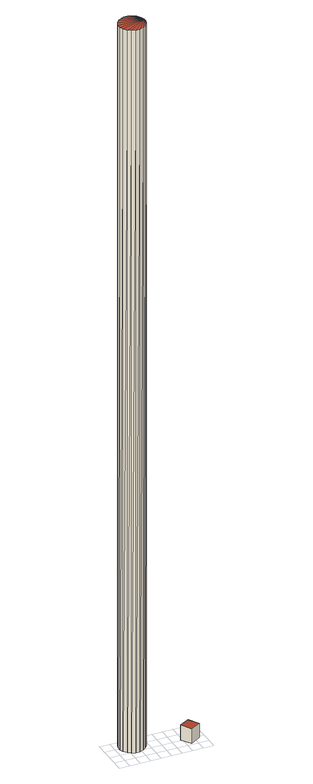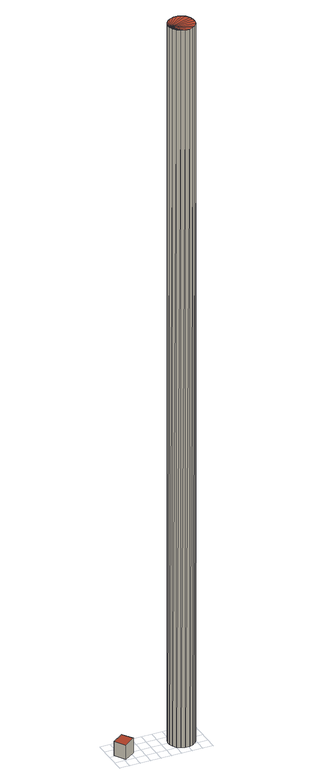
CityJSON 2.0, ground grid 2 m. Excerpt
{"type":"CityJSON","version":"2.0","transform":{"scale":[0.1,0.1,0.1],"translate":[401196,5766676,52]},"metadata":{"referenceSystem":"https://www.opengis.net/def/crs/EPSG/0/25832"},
"CityObjects":{
"building1":{"type":"Building","attributes":{"Geometrietyp2DReferenz":"1000","Gemeindeschluessel":"05515000","function":"51002_1220","roofType":"9999","measuredHeight":144.73},"geometry":[{"type":"Solid","lod":"2","boundaries":[[[[0,1,2]],[[1,3,2]],[[4,5,0]],[[5,1,0]],[[6,7,4]],[[7,5,4]],[[8,9,6]],[[9,7,6]],[[10,11,8]],[[11,9,8]],[[12,13,10]],[[13,11,10]],[[14,15,12]],[[15,13,12]],[[16,17,14]],[[17,15,14]],[[18,19,16]],[[19,17,16]],[[20,21,18]],[[21,19,18]],[[22,23,20]],[[23,21,20]],[[24,25,22]],[[25,23,22]],[[26,27,24]],[[27,25,24]],[[28,29,26]],[[29,27,26]],[[30,31,28]],[[31,29,28]],[[32,33,30]],[[33,31,30]],[[34,35,32]],[[35,33,32]],[[36,37,34]],[[37,35,34]],[[38,39,36]],[[39,37,36]],[[2,3,38]],[[3,39,38]],[[5,7,39]],[[3,1,39]],[[1,5,39]],[[7,9,39]],[[9,11,39]],[[11,13,39]],[[13,15,39]],[[15,17,39]],[[17,19,39]],[[19,21,39]],[[21,23,39]],[[23,25,39]],[[25,27,39]],[[27,29,39]],[[29,31,39]],[[31,33,39]],[[33,35,39]],[[35,37,39]],[[36,34,4]],[[0,2,4]],[[2,38,4]],[[38,36,4]],[[34,32,4]],[[32,30,4]],[[30,28,4]],[[28,26,4]],[[26,24,4]],[[24,22,4]],[[22,20,4]],[[20,18,4]],[[18,16,4]],[[16,14,4]],[[14,12,4]],[[12,10,4]],[[10,8,4]],[[8,6,4]]]],"semantics":{"surfaces":[{"type":"WallSurface"},{"type":"GroundSurface"},{"type":"RoofSurface"}],"values":[[0,0,0,0,0,0,0,0,0,0,0,0,0,0,0,0,0,0,0,0,0,0,0,0,0,0,0,0,0,0,0,0,0,0,0,0,0,0,0,0,1,1,1,1,1,1,1,1,1,1,1,1,1,1,1,1,1,1,2,2,2,2,2,2,2,2,2,2,2,2,2,2,2,2,2,2]]}}]},
"building2":{"type":"Building","attributes":{"Gemeindeschluessel":"05515000","Geometrietyp2DReferenz":"3000","function":"31001_2500","roofType":"2100","measuredHeight":3},"address":[{"country":"Germany","locality":"Münster","thoroughfareNumber":"318c","thoroughfareName":"Hanseller Straße"}],"geometry":[{"type":"Solid","lod":"2","boundaries":[[[[40,41,42,43]],[[44,45,41,40]],[[46,47,45,44]],[[43,42,47,46]],[[44,40,43,46]],[[41,45,47,42]]]],"semantics":{"surfaces":[{"type":"WallSurface"},{"type":"RoofSurface"},{"type":"GroundSurface"}],"values":[[0,0,0,0,1,2]]}}]}
},
"vertices":[
[50,41,1456],[50,41,8],[45,48,1456],[45,48,8],[52,34,1456],[52,34,8],[52,26,1456],[52,26,8],[50,19,1456],[50,19,8],[45,12,1456],[45,12,8],[39,8,1456],[39,8,8],[31,5,1456],[31,5,8],[23,5,1456],[23,5,8],[16,8,1456],[16,8,8],[10,12,1456],[10,12,8],[5,19,1456],[5,19,8],[3,26,1456],[3,26,8],[3,34,1456],[3,34,8],[5,41,1456],[5,41,8],[10,48,1456],[10,48,8],[16,52,1456],[16,52,8],[23,55,1456],[23,55,8],[31,55,1456],[31,55,8],[39,52,1456],[39,52,8],
[137,36,29],[137,36,1],[116,22,1],[116,22,31],[150,16,29],[150,16,1],[129,2,31],[129,2,1]
]}
